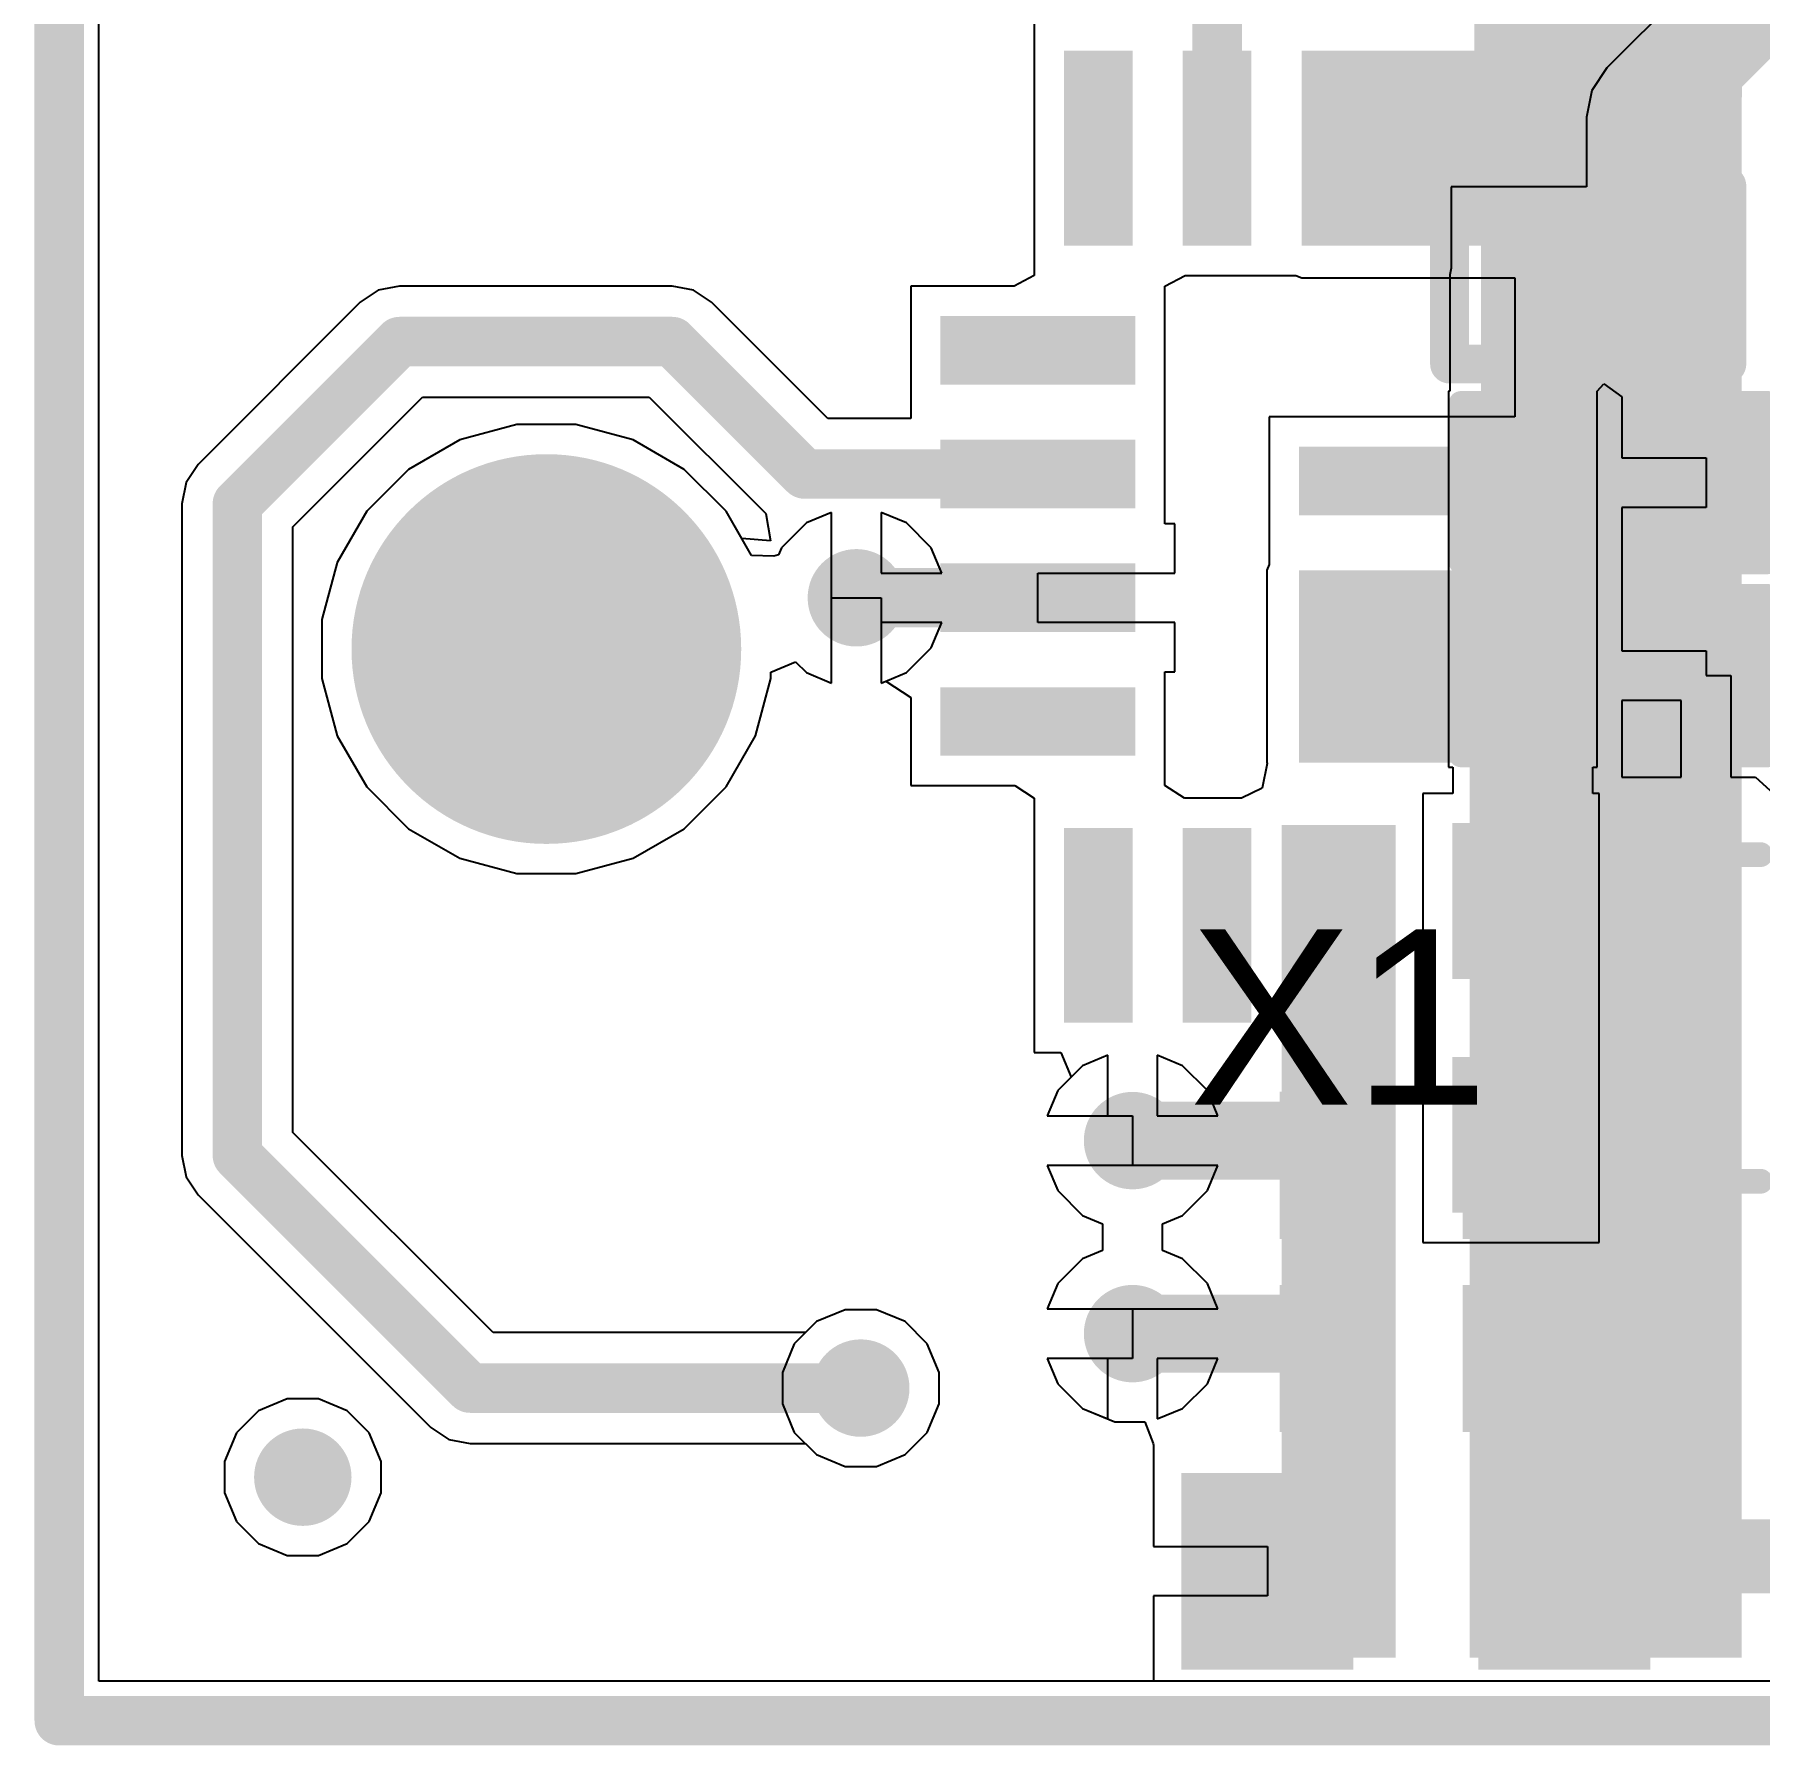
# Model space of a CAD drawing. Header units: millimetres. Extents: x 0 to 1.74, y -0.02 to 0.58.
# Drawn here: x -0.005 to 0.3435, y -0.005 to 0.3407 of the extents above; entities that cross this region are included whole.
import ezdxf

# ---------------------------------------------------------------- set-up
doc = ezdxf.new("R2010")
doc.units = ezdxf.units.MM
doc.header["$MEASUREMENT"] = 0
for name, color, linetype in [('BottomLayer', 5, 'Continuous'), ('BottomPaste', 16, 'Continuous'), ('BottomSolder', 6, 'Continuous'), ('Mechanical2', 216, 'Continuous'), ('MultiLayer', 9, 'Continuous'), ('PadHoleLayer', 156, 'Continuous'), ('TopLayer', 1, 'Continuous'), ('TopOverlay', 2, 'Continuous'), ('TopPaste', 8, 'Continuous'), ('TopSolder', 216, 'Continuous'), ('ViaHoleLayer', 16, 'Continuous')]:
    doc.layers.add(name, color=color, linetype=linetype)
doc.styles.add('Arial', font='arial.ttf', dxfattribs={"height": 0.2})

# ---------------------------------------------------------------- blocks, each defined once
blk = doc.blocks.new('PAJ7620U2_B_1')
at = {"layer": 'BottomLayer'}
for points in [[(-0.03039365, 0.05590545), (-0.03039365, 0.01653535), (-0.04425195, 0.01653535), (-0.04425195, 0.05590545)], [(-0.005393650000000002, 0.05590545), (-0.005393649999999999, 0.01653535), (-0.01925195, 0.01653535), (-0.01925195, 0.05590545)], [(0.01960635, 0.05590545), (0.01960635, 0.01653535), (0.005748050000000001, 0.01653535), (0.005748049999999998, 0.05590545)], [(0.04460635, 0.05590545), (0.04460635, 0.01653535), (0.03074805, 0.01653535), (0.03074805, 0.05590545)], [(-0.05881885, 0.01708655), (-0.09818895, 0.01708655), (-0.09818895, 0.03094485), (-0.05881885, 0.03094485)], [(0.09818905, 0.01708655), (0.05881895, 0.01708655), (0.05881895, 0.03094485), (0.09818905, 0.03094485)], [(-0.05881885, -0.006929250000000003), (-0.09818895, -0.006929249999999997), (-0.09818895, 0.006929050000000003), (-0.05881885, 0.006929049999999997)], [(0.09818905, -0.006929250000000003), (0.05881895, -0.006929249999999997), (0.05881895, 0.006929050000000003), (0.09818905, 0.006929049999999997)], [(-0.05881885, -0.03094495), (-0.09818895, -0.03094495), (-0.09818895, -0.01708665), (-0.05881885, -0.01708665)], [(-0.04562995, -0.05590555), (-0.04562995, -0.01653545), (-0.03177165, -0.01653545), (-0.03177165, -0.05590555)], [(-0.02062995, -0.05590555), (-0.02062995, -0.01653545), (-0.006771649999999999, -0.01653545), (-0.006771650000000001, -0.05590555)], [(0.004370049999999999, -0.05590555), (0.004370050000000001, -0.01653545), (0.01822835, -0.01653545), (0.01822835, -0.05590555)], [(0.09818905, -0.03094495), (0.05881895, -0.03094495), (0.05881895, -0.01708665), (0.09818905, -0.01708665)]]:
    blk.add_hatch(color=5, dxfattribs=at).paths.add_polyline_path(points)
at = {"layer": 'BottomPaste'}
for points in [[(-0.03039365, 0.05590545), (-0.03039365, 0.01653535), (-0.04425195, 0.01653535), (-0.04425195, 0.05590545)], [(-0.005393650000000002, 0.05590545), (-0.005393649999999999, 0.01653535), (-0.01925195, 0.01653535), (-0.01925195, 0.05590545)], [(0.01960635, 0.05590545), (0.01960635, 0.01653535), (0.005748050000000001, 0.01653535), (0.005748049999999998, 0.05590545)], [(0.04460635, 0.05590545), (0.04460635, 0.01653535), (0.03074805, 0.01653535), (0.03074805, 0.05590545)], [(-0.05881885, 0.01708655), (-0.09818895, 0.01708655), (-0.09818895, 0.03094485), (-0.05881885, 0.03094485)], [(0.09818905, 0.01708655), (0.05881895, 0.01708655), (0.05881895, 0.03094485), (0.09818905, 0.03094485)], [(-0.05881885, -0.006929250000000003), (-0.09818895, -0.006929249999999997), (-0.09818895, 0.006929050000000003), (-0.05881885, 0.006929049999999997)], [(0.09818905, -0.006929250000000003), (0.05881895, -0.006929249999999997), (0.05881895, 0.006929050000000003), (0.09818905, 0.006929049999999997)], [(-0.05881885, -0.03094495), (-0.09818895, -0.03094495), (-0.09818895, -0.01708665), (-0.05881885, -0.01708665)], [(-0.04562995, -0.05590555), (-0.04562995, -0.01653545), (-0.03177165, -0.01653545), (-0.03177165, -0.05590555)], [(-0.02062995, -0.05590555), (-0.02062995, -0.01653545), (-0.006771649999999999, -0.01653545), (-0.006771650000000001, -0.05590555)], [(0.004370049999999999, -0.05590555), (0.004370050000000001, -0.01653545), (0.01822835, -0.01653545), (0.01822835, -0.05590555)], [(0.09818905, -0.03094495), (0.05881895, -0.03094495), (0.05881895, -0.01708665), (0.09818905, -0.01708665)]]:
    blk.add_hatch(color=16, dxfattribs=at).paths.add_polyline_path(points)
at = {"layer": 'BottomSolder'}
for points in [[(-0.03039365, 0.05590545), (-0.03039365, 0.01653535), (-0.04425195, 0.01653535), (-0.04425195, 0.05590545)], [(-0.005393650000000002, 0.05590545), (-0.005393649999999999, 0.01653535), (-0.01925195, 0.01653535), (-0.01925195, 0.05590545)], [(0.01960635, 0.05590545), (0.01960635, 0.01653535), (0.005748050000000001, 0.01653535), (0.005748049999999998, 0.05590545)], [(0.04460635, 0.05590545), (0.04460635, 0.01653535), (0.03074805, 0.01653535), (0.03074805, 0.05590545)], [(-0.05881885, 0.01708655), (-0.09818895, 0.01708655), (-0.09818895, 0.03094485), (-0.05881885, 0.03094485)], [(0.09818905, 0.01708655), (0.05881895, 0.01708655), (0.05881895, 0.03094485), (0.09818905, 0.03094485)], [(-0.05881885, -0.006929250000000003), (-0.09818895, -0.006929249999999997), (-0.09818895, 0.006929050000000003), (-0.05881885, 0.006929049999999997)], [(0.09818905, -0.006929250000000003), (0.05881895, -0.006929249999999997), (0.05881895, 0.006929050000000003), (0.09818905, 0.006929049999999997)], [(-0.05881885, -0.03094495), (-0.09818895, -0.03094495), (-0.09818895, -0.01708665), (-0.05881885, -0.01708665)], [(-0.04562995, -0.05590555), (-0.04562995, -0.01653545), (-0.03177165, -0.01653545), (-0.03177165, -0.05590555)], [(-0.02062995, -0.05590555), (-0.02062995, -0.01653545), (-0.006771649999999999, -0.01653545), (-0.006771650000000001, -0.05590555)], [(0.004370049999999999, -0.05590555), (0.004370050000000001, -0.01653545), (0.01822835, -0.01653545), (0.01822835, -0.05590555)], [(0.09818905, -0.03094495), (0.05881895, -0.03094495), (0.05881895, -0.01708665), (0.09818905, -0.01708665)]]:
    blk.add_hatch(color=6, dxfattribs=at).paths.add_polyline_path(points)
blk = doc.blocks.new('C___0402_B_6')
at = {"layer": 'BottomLayer'}
for points in [[(-0.009499999999999996, 0.0125), (-0.009500000000000003, -0.0125), (-0.0275, -0.0125), (-0.0275, 0.0125)], [(0.0275, 0.0125), (0.0275, -0.0125), (0.009499999999999996, -0.0125), (0.009500000000000003, 0.0125)]]:
    blk.add_hatch(color=5, dxfattribs=at).paths.add_polyline_path(points)
at = {"layer": 'BottomPaste'}
for points in [[(-0.009499999999999996, 0.0125), (-0.009500000000000003, -0.0125), (-0.0275, -0.0125), (-0.0275, 0.0125)], [(0.0275, 0.0125), (0.0275, -0.0125), (0.009499999999999996, -0.0125), (0.009500000000000003, 0.0125)]]:
    blk.add_hatch(color=16, dxfattribs=at).paths.add_polyline_path(points)
at = {"layer": 'BottomSolder'}
for points in [[(-0.007137799999999997, 0.0148622), (-0.007137800000000003, -0.0148622), (-0.0298622, -0.0148622), (-0.0298622, 0.0148622)], [(0.0298622, 0.0148622), (0.0298622, -0.0148622), (0.007137799999999997, -0.0148622), (0.007137800000000003, 0.0148622)]]:
    blk.add_hatch(color=6, dxfattribs=at).paths.add_polyline_path(points)
blk = doc.blocks.new('C___0402_B_7')
at = {"layer": 'BottomLayer'}
for points in [[(-0.009499999999999996, 0.0125), (-0.009500000000000003, -0.0125), (-0.0275, -0.0125), (-0.0275, 0.0125)], [(0.0275, 0.0125), (0.0275, -0.0125), (0.009499999999999996, -0.0125), (0.009500000000000003, 0.0125)]]:
    blk.add_hatch(color=5, dxfattribs=at).paths.add_polyline_path(points)
at = {"layer": 'BottomPaste'}
for points in [[(-0.009499999999999996, 0.0125), (-0.009500000000000003, -0.0125), (-0.0275, -0.0125), (-0.0275, 0.0125)], [(0.0275, 0.0125), (0.0275, -0.0125), (0.009499999999999996, -0.0125), (0.009500000000000003, 0.0125)]]:
    blk.add_hatch(color=16, dxfattribs=at).paths.add_polyline_path(points)
at = {"layer": 'BottomSolder'}
for points in [[(-0.007137799999999997, 0.0148622), (-0.007137800000000003, -0.0148622), (-0.0298622, -0.0148622), (-0.0298622, 0.0148622)], [(0.0298622, 0.0148622), (0.0298622, -0.0148622), (0.007137799999999997, -0.0148622), (0.007137800000000003, 0.0148622)]]:
    blk.add_hatch(color=6, dxfattribs=at).paths.add_polyline_path(points)
blk = doc.blocks.new('C___0603_B_8')
at = {"layer": 'BottomLayer'}
for points in [[(-0.045, -0.0175), (-0.045, 0.0175), (-0.015, 0.0175), (-0.015, -0.0175)], [(0.015, -0.0175), (0.015, 0.0175), (0.045, 0.0175), (0.045, -0.0175)]]:
    blk.add_hatch(color=5, dxfattribs=at).paths.add_polyline_path(points)
at = {"layer": 'BottomPaste'}
for points in [[(-0.045, -0.0175), (-0.045, 0.0175), (-0.015, 0.0175), (-0.015, -0.0175)], [(0.015, -0.0175), (0.015, 0.0175), (0.045, 0.0175), (0.045, -0.0175)]]:
    blk.add_hatch(color=16, dxfattribs=at).paths.add_polyline_path(points)
at = {"layer": 'BottomSolder'}
for points in [[(-0.0473622, -0.0198622), (-0.0473622, 0.0198622), (-0.0126378, 0.0198622), (-0.0126378, -0.0198622)], [(0.0126378, -0.0198622), (0.0126378, 0.0198622), (0.0473622, 0.0198622), (0.0473622, -0.0198622)]]:
    blk.add_hatch(color=6, dxfattribs=at).paths.add_polyline_path(points)
blk = doc.blocks.new('C___0402_19')
at = {"layer": 'TopLayer'}
for points in [[(-0.0275, -0.0125), (-0.0275, 0.0125), (-0.009499999999999998, 0.0125), (-0.009500000000000001, -0.0125)], [(0.009499999999999998, -0.0125), (0.009500000000000001, 0.0125), (0.0275, 0.0125), (0.0275, -0.0125)]]:
    blk.add_hatch(color=1, dxfattribs=at).paths.add_polyline_path(points)
at = {"layer": 'TopPaste'}
for points in [[(-0.0275, -0.0125), (-0.0275, 0.0125), (-0.009499999999999998, 0.0125), (-0.009500000000000001, -0.0125)], [(0.009499999999999998, -0.0125), (0.009500000000000001, 0.0125), (0.0275, 0.0125), (0.0275, -0.0125)]]:
    blk.add_hatch(color=8, dxfattribs=at).paths.add_polyline_path(points)
at = {"layer": 'TopSolder'}
for points in [[(-0.0298622, -0.0148622), (-0.0298622, 0.0148622), (-0.007137799999999999, 0.0148622), (-0.007137800000000001, -0.0148622)], [(0.007137799999999999, -0.0148622), (0.007137800000000001, 0.0148622), (0.0298622, 0.0148622), (0.0298622, -0.0148622)]]:
    blk.add_hatch(color=216, dxfattribs=at).paths.add_polyline_path(points)
at = {"layer": 'TopOverlay', "const_width": 0.005}
for points in [[(-0.031, 0.016), (-0.031, -0.016)], [(-0.011, 0.016), (-0.031, 0.016)], [(0.031, 0.016), (0.011, 0.016)], [(0.031, 0.016), (0.031, -0.016)], [(-0.011, -0.016), (-0.031, -0.016)], [(0.031, -0.016), (0.011, -0.016)]]:
    blk.add_lwpolyline(points, dxfattribs=at)
at = {"layer": 'TopOverlay', "const_width": 0.0025}
for points in [[(-0.03225, 0.016, 1), (-0.02975, 0.016, 1)], [(-0.03225, 0.016, 1), (-0.02975, 0.016, 1)], [(-0.01225, 0.016, 1), (-0.00975, 0.016, 1)], [(0.00975, 0.016, 1), (0.01225, 0.016, 1)], [(0.02975, 0.016, 1), (0.03225, 0.016, 1)], [(0.02975, 0.016, 1), (0.03225, 0.016, 1)], [(-0.03225, -0.016, 1), (-0.02975, -0.016, 1)], [(-0.03225, -0.016, 1), (-0.02975, -0.016, 1)], [(-0.01225, -0.016, 1), (-0.00975, -0.016, 1)], [(0.00975, -0.016, 1), (0.01225, -0.016, 1)], [(0.02975, -0.016, 1), (0.03225, -0.016, 1)], [(0.02975, -0.016, 1), (0.03225, -0.016, 1)]]:
    blk.add_lwpolyline(points, format="xyb", close=True, dxfattribs=at)
blk = doc.blocks.new('C___0402_20')
at = {"layer": 'TopLayer'}
for points in [[(-0.0275, -0.0125), (-0.0275, 0.0125), (-0.009499999999999998, 0.0125), (-0.009500000000000001, -0.0125)], [(0.009499999999999998, -0.0125), (0.009500000000000001, 0.0125), (0.0275, 0.0125), (0.0275, -0.0125)]]:
    blk.add_hatch(color=1, dxfattribs=at).paths.add_polyline_path(points)
at = {"layer": 'TopPaste'}
for points in [[(-0.0275, -0.0125), (-0.0275, 0.0125), (-0.009499999999999998, 0.0125), (-0.009500000000000001, -0.0125)], [(0.009499999999999998, -0.0125), (0.009500000000000001, 0.0125), (0.0275, 0.0125), (0.0275, -0.0125)]]:
    blk.add_hatch(color=8, dxfattribs=at).paths.add_polyline_path(points)
at = {"layer": 'TopSolder'}
for points in [[(-0.0298622, -0.0148622), (-0.0298622, 0.0148622), (-0.007137799999999999, 0.0148622), (-0.007137800000000001, -0.0148622)], [(0.007137799999999999, -0.0148622), (0.007137800000000001, 0.0148622), (0.0298622, 0.0148622), (0.0298622, -0.0148622)]]:
    blk.add_hatch(color=216, dxfattribs=at).paths.add_polyline_path(points)
at = {"layer": 'TopOverlay', "const_width": 0.005}
for points in [[(-0.031, 0.016), (-0.031, -0.016)], [(-0.011, 0.016), (-0.031, 0.016)], [(0.031, 0.016), (0.011, 0.016)], [(0.031, 0.016), (0.031, -0.016)], [(-0.011, -0.016), (-0.031, -0.016)], [(0.031, -0.016), (0.011, -0.016)]]:
    blk.add_lwpolyline(points, dxfattribs=at)
at = {"layer": 'TopOverlay', "const_width": 0.0025}
for points in [[(-0.03225, 0.016, 1), (-0.02975, 0.016, 1)], [(-0.03225, 0.016, 1), (-0.02975, 0.016, 1)], [(-0.01225, 0.016, 1), (-0.00975, 0.016, 1)], [(0.00975, 0.016, 1), (0.01225, 0.016, 1)], [(0.02975, 0.016, 1), (0.03225, 0.016, 1)], [(0.02975, 0.016, 1), (0.03225, 0.016, 1)], [(-0.03225, -0.016, 1), (-0.02975, -0.016, 1)], [(-0.03225, -0.016, 1), (-0.02975, -0.016, 1)], [(-0.01225, -0.016, 1), (-0.00975, -0.016, 1)], [(0.00975, -0.016, 1), (0.01225, -0.016, 1)], [(0.02975, -0.016, 1), (0.03225, -0.016, 1)], [(0.02975, -0.016, 1), (0.03225, -0.016, 1)]]:
    blk.add_lwpolyline(points, format="xyb", close=True, dxfattribs=at)
blk = doc.blocks.new('KC2016K_22')
at = {"layer": 'TopLayer'}
for points in [[(-0.047244, 0.03937015), (-0.023622, 0.03937015), (-0.023622, 0.00787405), (-0.047244, 0.00787405)], [(0.0236221, 0.03937015), (0.0472441, 0.03937015), (0.0472441, 0.00787405), (0.0236221, 0.00787405)], [(-0.047244, -0.00787395), (-0.023622, -0.00787395), (-0.023622, -0.03937005), (-0.047244, -0.03937005)], [(0.0236221, -0.00787395), (0.0472441, -0.00787395), (0.0472441, -0.03937005), (0.0236221, -0.03937005)]]:
    blk.add_hatch(color=1, dxfattribs=at).paths.add_polyline_path(points)
at = {"layer": 'TopPaste'}
for points in [[(-0.047244, 0.03937015), (-0.023622, 0.03937015), (-0.023622, 0.00787405), (-0.047244, 0.00787405)], [(0.0236221, 0.03937015), (0.0472441, 0.03937015), (0.0472441, 0.00787405), (0.0236221, 0.00787405)], [(-0.047244, -0.00787395), (-0.023622, -0.00787395), (-0.023622, -0.03937005), (-0.047244, -0.03937005)], [(0.0236221, -0.00787395), (0.0472441, -0.00787395), (0.0472441, -0.03937005), (0.0236221, -0.03937005)]]:
    blk.add_hatch(color=8, dxfattribs=at).paths.add_polyline_path(points)
at = {"layer": 'TopSolder'}
for points in [[(-0.047244, 0.03937015), (-0.023622, 0.03937015), (-0.023622, 0.00787405), (-0.047244, 0.00787405)], [(0.0236221, 0.03937015), (0.0472441, 0.03937015), (0.0472441, 0.00787405), (0.0236221, 0.00787405)], [(-0.047244, -0.00787395), (-0.023622, -0.00787395), (-0.023622, -0.03937005), (-0.047244, -0.03937005)], [(0.0236221, -0.00787395), (0.0472441, -0.00787395), (0.0472441, -0.03937005), (0.0236221, -0.03937005)]]:
    blk.add_hatch(color=216, dxfattribs=at).paths.add_polyline_path(points)
at = {"layer": 'TopOverlay', "const_width": 0.005}
for points in [[(-0.015, 0.033), (0.015, 0.033)], [(-0.041, -0.002), (-0.041, 0.002)], [(0.0410001, -0.002), (0.0410001, 0.002)], [(-0.015, -0.0329999), (0.015, -0.0329999)]]:
    blk.add_lwpolyline(points, dxfattribs=at)
at = {"layer": 'TopOverlay', "const_width": 0.0025}
for points in [[(-0.01625, 0.033, 1), (-0.01375, 0.033, 1)], [(0.01375, 0.033, 1), (0.01625, 0.033, 1)], [(-0.04225, 0.002, 1), (-0.03975, 0.002, 1)], [(0.0397501, 0.002, 1), (0.0422501, 0.002, 1)], [(-0.04225, -0.002, 1), (-0.03975, -0.002, 1)], [(0.0397501, -0.002, 1), (0.0422501, -0.002, 1)], [(-0.01625, -0.0329999, 1), (-0.01375, -0.0329999, 1)], [(0.01375, -0.0329999, 1), (0.01625, -0.0329999, 1)]]:
    blk.add_lwpolyline(points, format="xyb", close=True, dxfattribs=at)
blk = doc.blocks.new('IND_0402_31')
at = {"layer": 'TopLayer'}
for points in [[(-0.0216535, 0.011811), (-0.0059055, 0.011811), (-0.0059055, -0.011811), (-0.0216535, -0.011811)], [(0.0059056, 0.011811), (0.0216536, 0.011811), (0.0216536, -0.011811), (0.0059056, -0.011811)]]:
    blk.add_hatch(color=1, dxfattribs=at).paths.add_polyline_path(points)
at = {"layer": 'TopPaste'}
for points in [[(-0.0216535, 0.011811), (-0.0059055, 0.011811), (-0.0059055, -0.011811), (-0.0216535, -0.011811)], [(0.0059056, 0.011811), (0.0216536, 0.011811), (0.0216536, -0.011811), (0.0059056, -0.011811)]]:
    blk.add_hatch(color=8, dxfattribs=at).paths.add_polyline_path(points)
at = {"layer": 'TopSolder'}
for points in [[(-0.0216535, 0.011811), (-0.0059055, 0.011811), (-0.0059055, -0.011811), (-0.0216535, -0.011811)], [(0.0059056, 0.011811), (0.0216536, 0.011811), (0.0216536, -0.011811), (0.0059056, -0.011811)]]:
    blk.add_hatch(color=216, dxfattribs=at).paths.add_polyline_path(points)
at = {"layer": 'TopOverlay', "const_width": 0.007874}
for points in [[(-0.012, 0.018), (-0.028, 0.018)], [(-0.028, 0.018), (-0.028, -0.018)], [(0.028, 0.018), (-0.012, 0.018)], [(0.028, 0.018), (0.028, -0.018)], [(-0.012, -0.018), (-0.028, -0.018)], [(0.028, -0.018), (-0.012, -0.018)]]:
    blk.add_lwpolyline(points, dxfattribs=at)
at = {"layer": 'TopOverlay', "const_width": 0.003937}
for points in [[(-0.0299685, 0.018, 1), (-0.0260315, 0.018, 1)], [(-0.0299685, 0.018, 1), (-0.0260315, 0.018, 1)], [(-0.0139685, 0.018, 1), (-0.0100315, 0.018, 1)], [(-0.0139685, 0.018, 1), (-0.0100315, 0.018, 1)], [(0.0260315, 0.018, 1), (0.0299685, 0.018, 1)], [(0.0260315, 0.018, 1), (0.0299685, 0.018, 1)], [(-0.0299685, -0.018, 1), (-0.0260315, -0.018, 1)], [(-0.0299685, -0.018, 1), (-0.0260315, -0.018, 1)], [(-0.0139685, -0.018, 1), (-0.0100315, -0.018, 1)], [(-0.0139685, -0.018, 1), (-0.0100315, -0.018, 1)], [(0.0260315, -0.018, 1), (0.0299685, -0.018, 1)], [(0.0260315, -0.018, 1), (0.0299685, -0.018, 1)]]:
    blk.add_lwpolyline(points, format="xyb", close=True, dxfattribs=at)

msp = doc.modelspace()

# ---------------------------------------------------------------- hatches: boundary and pattern name
at = {"layer": 'BottomLayer'}
for points in [[(0.34, 0.3279998), (0.34, 0.429), (0.286597, 0.429), (0.286597, 0.3279998)], [(0.2859533, 0.2980329), (0.3039533, 0.2980329), (0.3039533, 0.4257139), (0.2859533, 0.4257139)], [(0.2510399, 0.2980329), (0.3339999, 0.2980329), (0.3339999, 0.3374031), (0.2510399, 0.3374031)], [(0.3399672, 0.0127139), (0.3399672, 0.3380001), (0.300597, 0.3380001), (0.300597, 0.0127139)], [(0.2504887, 0.193584), (0.3039533, 0.193584), (0.3039533, 0.2324424), (0.2504887, 0.2324424)], [(0.285, 0.0127139), (0.307, 0.0127139), (0.307, 0.2324423), (0.285, 0.2324423)], [(0.2699999, 0.012714), (0.2699999, 0.1809998), (0.2470001, 0.1809998), (0.2470001, 0.012714)], [(0.2859533, 0.017714), (0.3191107, 0.017714), (0.3191107, 0.052714), (0.2859533, 0.052714)]]:
    msp.add_hatch(color=5, dxfattribs=at).paths.add_polyline_path(points)
h = msp.add_hatch(color=5, dxfattribs=at)
edge = h.paths.add_edge_path()
edge.add_arc((0.0984252, 0.2165354), 0.0393701, 0, 360)
h = msp.add_hatch(color=5, dxfattribs=at)
edge = h.paths.add_edge_path()
edge.add_arc((0.1610599, 0.2268912), 0.0098425, 0, 360)
h = msp.add_hatch(color=5, dxfattribs=at)
edge = h.paths.add_edge_path()
edge.add_arc((0.2168668, 0.117214), 0.0098425, 0, 360)
h = msp.add_hatch(color=5, dxfattribs=at)
edge = h.paths.add_edge_path()
edge.add_arc((0.2168668, 0.078214), 0.0098425, 0, 360)
h = msp.add_hatch(color=5, dxfattribs=at)
edge = h.paths.add_edge_path()
edge.add_arc((0.1619533, 0.0672141), 0.0098425, 0, 360)
at = {"layer": 'BottomSolder'}
h = msp.add_hatch(color=6, dxfattribs=at)
edge = h.paths.add_edge_path()
edge.add_arc((0.0984252, 0.2165354), 0.0393701, 0, 360)
h = msp.add_hatch(color=6, dxfattribs=at)
edge = h.paths.add_edge_path()
edge.add_arc((0.1610599, 0.2268912), 0.0059055, 0, 360)
h = msp.add_hatch(color=6, dxfattribs=at)
edge = h.paths.add_edge_path()
edge.add_arc((0.2168668, 0.117214), 0.0059055, 0, 360)
h = msp.add_hatch(color=6, dxfattribs=at)
edge = h.paths.add_edge_path()
edge.add_arc((0.2168668, 0.078214), 0.0059055, 0, 360)
h = msp.add_hatch(color=6, dxfattribs=at)
edge = h.paths.add_edge_path()
edge.add_arc((0.1619533, 0.0672141), 0.0059055, 0, 360)
at = {"layer": 'MultiLayer'}
h = msp.add_hatch(color=9, dxfattribs=at)
edge = h.paths.add_edge_path()
edge.add_arc((0.0984252, 0.2165354), 0.0393701, 0, 360)
at = {"layer": 'PadHoleLayer'}
h = msp.add_hatch(color=156, dxfattribs=at)
edge = h.paths.add_edge_path()
edge.add_arc((0.0984252, 0.2165354), 0.0393701, 0, 360)
at = {"layer": 'TopLayer'}
h = msp.add_hatch(color=1, dxfattribs=at)
edge = h.paths.add_edge_path()
edge.add_arc((0.0984252, 0.2165354), 0.0393701, 0, 360)
h = msp.add_hatch(color=1, dxfattribs=at)
edge = h.paths.add_edge_path()
edge.add_arc((0.1610599, 0.2268912), 0.0098425, 0, 360)
h = msp.add_hatch(color=1, dxfattribs=at)
edge = h.paths.add_edge_path()
edge.add_arc((0.2168668, 0.117214), 0.0098425, 0, 360)
h = msp.add_hatch(color=1, dxfattribs=at)
edge = h.paths.add_edge_path()
edge.add_arc((0.2168668, 0.078214), 0.0098425, 0, 360)
h = msp.add_hatch(color=1, dxfattribs=at)
edge = h.paths.add_edge_path()
edge.add_arc((0.1619533, 0.0672141), 0.0098425, 0, 360)
h = msp.add_hatch(color=1, dxfattribs=at)
edge = h.paths.add_edge_path()
edge.add_arc((0.0492126, 0.0492126), 0.0098425, 0, 360)
at = {"layer": 'TopPaste'}
h = msp.add_hatch(color=8, dxfattribs=at)
edge = h.paths.add_edge_path()
edge.add_arc((0.0492126, 0.0492126), 0.0098425, 0, 360)
at = {"layer": 'TopSolder'}
h = msp.add_hatch(color=216, dxfattribs=at)
edge = h.paths.add_edge_path()
edge.add_arc((0.0984252, 0.2165354), 0.0393701, 0, 360)
h = msp.add_hatch(color=216, dxfattribs=at)
edge = h.paths.add_edge_path()
edge.add_arc((0.1610599, 0.2268912), 0.0059055, 0, 360)
h = msp.add_hatch(color=216, dxfattribs=at)
edge = h.paths.add_edge_path()
edge.add_arc((0.2168668, 0.117214), 0.0059055, 0, 360)
h = msp.add_hatch(color=216, dxfattribs=at)
edge = h.paths.add_edge_path()
edge.add_arc((0.2168668, 0.078214), 0.0059055, 0, 360)
h = msp.add_hatch(color=216, dxfattribs=at)
edge = h.paths.add_edge_path()
edge.add_arc((0.1619533, 0.0672141), 0.0059055, 0, 360)
h = msp.add_hatch(color=216, dxfattribs=at)
edge = h.paths.add_edge_path()
edge.add_arc((0.0492126, 0.0492126), 0.0098425, 0, 360)
at = {"layer": 'ViaHoleLayer'}
h = msp.add_hatch(color=16, dxfattribs=at)
edge = h.paths.add_edge_path()
edge.add_arc((0.1610599, 0.2268912), 0.0059055, 0, 360)
h = msp.add_hatch(color=16, dxfattribs=at)
edge = h.paths.add_edge_path()
edge.add_arc((0.2168668, 0.117214), 0.0059055, 0, 360)
h = msp.add_hatch(color=16, dxfattribs=at)
edge = h.paths.add_edge_path()
edge.add_arc((0.2168668, 0.078214), 0.0059055, 0, 360)
h = msp.add_hatch(color=16, dxfattribs=at)
edge = h.paths.add_edge_path()
edge.add_arc((0.1619533, 0.0672141), 0.0059055, 0, 360)

# ---------------------------------------------------------------- linework, layer by layer
at = {"layer": 'BottomLayer'}
for p, q in [((0.008, 0.008), (0.008, 0.443)), ((0.1970085, 0.3434029), (0.1970085, 0.2948204)), ((0.1970085, 0.2948204), (0.1970084, 0.2920331)), ((0.0687539, 0.289875), (0.0644619, 0.2890212)), ((0.0687544, 0.2898749), (0.0687539, 0.289875)), ((0.1238533, 0.2898749), (0.0687544, 0.2898749)), ((0.1238538, 0.289875), (0.1238533, 0.2898749)), ((0.1281458, 0.2890212), (0.1238538, 0.289875)), ((0.192925, 0.2898203), (0.1720479, 0.2898203)), ((0.1720479, 0.2898203), (0.1720479, 0.2631067)), ((0.1970084, 0.2920331), (0.192925, 0.2898203)), ((0.2234179, 0.2639621), (0.223418, 0.2898202)), ((0.223418, 0.2898202), (0.2275014, 0.292033)), ((0.2275014, 0.292033), (0.2498461, 0.292033)), ((0.2498461, 0.292033), (0.2510399, 0.2915385)), ((0.2510399, 0.2915385), (0.2941026, 0.2915385)), ((0.2941026, 0.2915385), (0.2941026, 0.2634423)), ((0.0608231, 0.2865897), (0.0280694, 0.2538361)), ((0.0608233, 0.28659), (0.0608231, 0.2865897)), ((0.0644619, 0.2890212), (0.0608233, 0.28659)), ((0.1317844, 0.28659), (0.1281458, 0.2890212)), ((0.1552676, 0.2631067), (0.1317844, 0.28659)), ((0.0472155, 0.2412598), (0.0733995, 0.2674439)), ((0.0733995, 0.2674439), (0.1192081, 0.2674439)), ((0.1192081, 0.2674439), (0.1426912, 0.2439609)), ((0.0924521, 0.2619055), (0.080913, 0.2588136)), ((0.1043983, 0.2619055), (0.0924521, 0.2619055)), ((0.1159374, 0.2588136), (0.1043983, 0.2619055)), ((0.1720479, 0.2631067), (0.1552676, 0.2631067)), ((0.2234179, 0.2418203), (0.2234179, 0.2639621)), ((0.2941026, 0.2634423), (0.2444888, 0.2634423)), ((0.2444888, 0.2634423), (0.2444888, 0.2336362)), ((0.080913, 0.2588136), (0.0705673, 0.2528405)), ((0.1262831, 0.2528405), (0.1159374, 0.2588136)), ((0.0280694, 0.2538361), (0.0256382, 0.2501975)), ((0.0705673, 0.2528405), (0.0621201, 0.2443933)), ((0.1347303, 0.2443933), (0.1262831, 0.2528405)), ((0.0256382, 0.2501975), (0.0247844, 0.2459055)), ((0.0247844, 0.2459055), (0.0247845, 0.245905)), ((0.0247845, 0.245905), (0.0247845, 0.1142146)), ((0.0621201, 0.2443933), (0.056147, 0.2340476)), ((0.1379325, 0.238847), (0.1347303, 0.2443933)), ((0.0472155, 0.1188598), (0.0472155, 0.2412598)), ((0.1426912, 0.2439609), (0.1426914, 0.2439606)), ((0.1426914, 0.2439606), (0.1427634, 0.2439125)), ((0.1427634, 0.2439125), (0.1437173, 0.238423)), ((0.2254179, 0.2418203), (0.2234179, 0.2418203)), ((0.2254179, 0.2318912), (0.2254179, 0.2418203)), ((0.1437173, 0.238423), (0.1379325, 0.238847)), ((0.056147, 0.2340476), (0.0530551, 0.2225085)), ((0.2444888, 0.2336362), (0.2439943, 0.2324424)), ((0.1977329, 0.2218912), (0.1977329, 0.2318912)), ((0.1977329, 0.2318912), (0.2254179, 0.2318912)), ((0.2439943, 0.2324424), (0.2439943, 0.193584)), ((0.1560599, 0.2096497), (0.1560599, 0.2268912)), ((0.1560599, 0.2268912), (0.1660599, 0.2268912)), ((0.1660599, 0.2268912), (0.1660599, 0.2096497)), ((0.0530551, 0.2225085), (0.0530551, 0.2105623)), ((0.2254179, 0.2218912), (0.1977329, 0.2218912)), ((0.2254179, 0.2119621), (0.2254179, 0.2218912)), ((0.1437953, 0.2118515), (0.1487953, 0.2139226)), ((0.1487953, 0.2139226), (0.1509529, 0.211765)), ((0.0530551, 0.2105623), (0.056147, 0.1990232)), ((0.1407034, 0.1990232), (0.1437953, 0.2105623)), ((0.1437953, 0.2105623), (0.1437953, 0.2118515)), ((0.1509529, 0.211765), (0.1560599, 0.2096497)), ((0.1660599, 0.2096497), (0.1670478, 0.2100589)), ((0.1670478, 0.2100589), (0.1720479, 0.2067179)), ((0.2234179, 0.1913952), (0.2234179, 0.2119621)), ((0.2234179, 0.2119621), (0.2254179, 0.2119621)), ((0.1720479, 0.2067179), (0.1720479, 0.1889621)), ((0.056147, 0.1990232), (0.0621201, 0.1886775)), ((0.1347303, 0.1886775), (0.1407034, 0.1990232)), ((0.2440725, 0.1933951), (0.2430399, 0.1883951)), ((0.2439943, 0.193584), (0.2440725, 0.1933951)), ((0.0621201, 0.1886775), (0.0705673, 0.1802303)), ((0.1262831, 0.1802303), (0.1347303, 0.1886775)), ((0.1720479, 0.1889621), (0.1930717, 0.1889621)), ((0.1930717, 0.1889621), (0.1970084, 0.186395)), ((0.223418, 0.1889622), (0.2234179, 0.1913952)), ((0.2273547, 0.1863951), (0.223418, 0.1889622)), ((0.2430399, 0.1883951), (0.2388683, 0.1863951)), ((0.1970084, 0.186395), (0.1970085, 0.183962)), ((0.2388683, 0.1863951), (0.2273547, 0.1863951)), ((0.1970085, 0.183962), (0.1970085, 0.1350251)), ((0.0705673, 0.1802303), (0.080913, 0.1742572)), ((0.1159374, 0.1742572), (0.1262831, 0.1802303)), ((0.080913, 0.1742572), (0.0924521, 0.1711653)), ((0.0924521, 0.1711653), (0.1043983, 0.1711653)), ((0.1043983, 0.1711653), (0.1159374, 0.1742572)), ((0.1970085, 0.1350251), (0.2023736, 0.1350251)), ((0.2023736, 0.1350251), (0.2044447, 0.1300251)), ((0.2044447, 0.1300251), (0.2017406, 0.127321)), ((0.2017406, 0.127321), (0.1996253, 0.122214)), ((0.1996253, 0.122214), (0.2168668, 0.122214)), ((0.2168668, 0.122214), (0.2168668, 0.112214)), ((0.0876456, 0.0784296), (0.0472155, 0.1188598)), ((0.0247845, 0.1142146), (0.0247844, 0.1142141)), ((0.0247844, 0.1142141), (0.0256382, 0.1099221)), ((0.2168668, 0.112214), (0.1996253, 0.112214)), ((0.1996253, 0.112214), (0.2017406, 0.107107)), ((0.0256382, 0.1099221), (0.0280694, 0.1062835)), ((0.0280694, 0.1062835), (0.0750692, 0.0592838)), ((0.2017406, 0.107107), (0.2067598, 0.1020878)), ((0.2067598, 0.1020878), (0.2107863, 0.10042)), ((0.2107863, 0.10042), (0.2107863, 0.095008)), ((0.2107863, 0.095008), (0.2067598, 0.0933402)), ((0.2067598, 0.0933402), (0.2017406, 0.088321)), ((0.2017406, 0.088321), (0.1996253, 0.083214)), ((0.1529792, 0.0806447), (0.1507641, 0.0784296)), ((0.158802, 0.0830566), (0.1529792, 0.0806447)), ((0.1651046, 0.0830566), (0.158802, 0.0830566)), ((0.1709274, 0.0806447), (0.1651046, 0.0830566)), ((0.1753839, 0.0761882), (0.1709274, 0.0806447)), ((0.1996253, 0.083214), (0.2168668, 0.083214)), ((0.2168668, 0.083214), (0.2168668, 0.073214)), ((0.1507641, 0.0784296), (0.0876456, 0.0784296)), ((0.1777958, 0.0703654), (0.1753839, 0.0761882)), ((0.2168668, 0.073214), (0.1996253, 0.073214)), ((0.1996253, 0.073214), (0.2017406, 0.068107)), ((0.1777958, 0.0640628), (0.1777958, 0.0703654)), ((0.2017406, 0.068107), (0.2067598, 0.0630878)), ((0.1753839, 0.05824), (0.1777958, 0.0640628)), ((0.2067598, 0.0630878), (0.2133177, 0.0603715)), ((0.0750692, 0.0592838), (0.0750694, 0.0592835)), ((0.0750694, 0.0592835), (0.078708, 0.0568523)), ((0.2133177, 0.0603715), (0.21936, 0.0603715)), ((0.21936, 0.0603715), (0.22105, 0.0560137)), ((0.078708, 0.0568523), (0.083, 0.0559986)), ((0.083, 0.0559986), (0.1507641, 0.0559986)), ((0.1507641, 0.0559986), (0.1529792, 0.0537835)), ((0.1709274, 0.0537835), (0.1753839, 0.05824)), ((0.22105, 0.0560137), (0.2211028, 0.0557134)), ((0.1529792, 0.0537835), (0.158802, 0.0513716)), ((0.1651046, 0.0513716), (0.1709274, 0.0537835)), ((0.2211028, 0.0557134), (0.2211106, 0.0556602)), ((0.2211106, 0.0556602), (0.2211108, 0.0509836)), ((0.158802, 0.0513716), (0.1651046, 0.0513716)), ((0.2211108, 0.0509836), (0.2211108, 0.035214)), ((0.2211108, 0.035214), (0.2441108, 0.035214)), ((0.2441108, 0.035214), (0.2441108, 0.025214)), ((0.2441108, 0.025214), (0.2211108, 0.025214)), ((0.2211108, 0.025214), (0.2211108, 0.008)), ((0.2211108, 0.008), (0.008, 0.008))]:
    msp.add_line(p, q, dxfattribs=at)
for points, const_width in [([(0.2339534, 0.317718), (0.2339534, 0.3520866)], 0.01), ([(0.295, 0.323), (0.3171665, 0.323)], 0.015), ([(0.3171665, 0.323), (0.3259533, 0.3142132)], 0.015), ([(0.036, 0.2459055), (0.0687539, 0.2786594)], 0.01), ([(0.0687539, 0.2786594), (0.1238538, 0.2786594)], 0.01), ([(0.1238538, 0.2786594), (0.150622, 0.2518912)], 0.01), ([(0.150622, 0.2518912), (0.1977329, 0.2518912)], 0.01), ([(0.036, 0.1142141), (0.036, 0.2459055)], 0.01), ([(0.1610599, 0.2268912), (0.1977329, 0.2268912)], 0.012), ([(0.2579612, 0.1607022), (0.2579691, 0.1607101)], 0.015748), ([(0.2579612, 0.0782219), (0.2579612, 0.1607022)], 0.015748), ([(0.2168668, 0.117214), (0.2579533, 0.117214)], 0.015748), ([(0.036, 0.1142141), (0.083, 0.0672141)], 0.01), ([(0.2168668, 0.078214), (0.2579533, 0.078214)], 0.015748), ([(0.2579533, 0.078214), (0.2579612, 0.0782219)], 0.015748), ([(0.083, 0.0672141), (0.1619533, 0.0672141)], 0.01), ([(0.3041108, 0.035214), (0.3061108, 0.033214)], 0.015), ([(0.3061108, 0.033214), (0.3907398, 0.033214)], 0.015)]:
    msp.add_lwpolyline(points, dxfattribs=dict(at, const_width=const_width))
for points, const_width in [([(0.29125, 0.323, 1), (0.29875, 0.323, 1)], 0.0075), ([(0.3134165, 0.323, 1), (0.3209165, 0.323, 1)], 0.0075), ([(0.3134165, 0.323, 1), (0.3209165, 0.323, 1)], 0.0075), ([(0.2314534, 0.317718, 1), (0.2364534, 0.317718, 1)], 0.005), ([(0.3222033, 0.3142132, 1), (0.3297033, 0.3142132, 1)], 0.0075), ([(0.0662539, 0.2786594, 1), (0.0712539, 0.2786594, 1)], 0.005), ([(0.0662539, 0.2786594, 1), (0.0712539, 0.2786594, 1)], 0.005), ([(0.1213538, 0.2786594, 1), (0.1263538, 0.2786594, 1)], 0.005), ([(0.1213538, 0.2786594, 1), (0.1263538, 0.2786594, 1)], 0.005), ([(0.148122, 0.2518912, 1), (0.153122, 0.2518912, 1)], 0.005), ([(0.148122, 0.2518912, 1), (0.153122, 0.2518912, 1)], 0.005), ([(0.1952329, 0.2518912, 1), (0.2002329, 0.2518912, 1)], 0.005), ([(0.0335, 0.2459055, 1), (0.0385, 0.2459055, 1)], 0.005), ([(0.0335, 0.2459055, 1), (0.0385, 0.2459055, 1)], 0.005), ([(0.1580599, 0.2268912, 1), (0.1640599, 0.2268912, 1)], 0.006), ([(0.1947329, 0.2268912, 1), (0.2007329, 0.2268912, 1)], 0.006), ([(0.2540242, 0.1607022, 1), (0.2618982, 0.1607022, 1)], 0.007874), ([(0.2540242, 0.1607022, 1), (0.2618982, 0.1607022, 1)], 0.007874), ([(0.2540321, 0.1607101, 1), (0.2619061, 0.1607101, 1)], 0.007874), ([(0.2129298, 0.117214, 1), (0.2208038, 0.117214, 1)], 0.007874), ([(0.2540163, 0.117214, 1), (0.2618903, 0.117214, 1)], 0.007874), ([(0.0335, 0.1142141, 1), (0.0385, 0.1142141, 1)], 0.005), ([(0.0335, 0.1142141, 1), (0.0385, 0.1142141, 1)], 0.005), ([(0.2129298, 0.078214, 1), (0.2208038, 0.078214, 1)], 0.007874), ([(0.2540163, 0.078214, 1), (0.2618903, 0.078214, 1)], 0.007874), ([(0.2540163, 0.078214, 1), (0.2618903, 0.078214, 1)], 0.007874), ([(0.2540242, 0.0782219, 1), (0.2618982, 0.0782219, 1)], 0.007874), ([(0.2540242, 0.0782219, 1), (0.2618982, 0.0782219, 1)], 0.007874), ([(0.0805, 0.0672141, 1), (0.0855, 0.0672141, 1)], 0.005), ([(0.0805, 0.0672141, 1), (0.0855, 0.0672141, 1)], 0.005), ([(0.1594533, 0.0672141, 1), (0.1644533, 0.0672141, 1)], 0.005), ([(0.3003608, 0.035214, 1), (0.3078608, 0.035214, 1)], 0.0075), ([(0.3023608, 0.033214, 1), (0.3098608, 0.033214, 1)], 0.0075), ([(0.3023608, 0.033214, 1), (0.3098608, 0.033214, 1)], 0.0075)]:
    msp.add_lwpolyline(points, format="xyb", close=True, dxfattribs=dict(at, const_width=const_width))
at = {"layer": 'Mechanical2', "const_width": 0.01}
for points in [[(5e-07, 5e-07), (5e-07, 0.4527564)], [(5e-07, 5e-07), (1.4960635, 5e-07)]]:
    msp.add_lwpolyline(points, dxfattribs=at)
at = {"layer": 'Mechanical2', "const_width": 0.005}
msp.add_lwpolyline([(-0.0024995, 5e-07, 1), (0.0025005, 5e-07, 1)], format="xyb", close=True, dxfattribs=at)
msp.add_lwpolyline([(-0.0024995, 5e-07, 1), (0.0025005, 5e-07, 1)], format="xyb", close=True, dxfattribs=at)
at = {"layer": 'TopLayer'}
for p, q in [((0.008, 0.008), (0.008, 0.443)), ((0.3514507, 0.3727166), (0.3127056, 0.3339715)), ((0.3127056, 0.3339715), (0.3096392, 0.3293823)), ((0.3096392, 0.3293823), (0.3085624, 0.3239689)), ((0.3085624, 0.3239689), (0.3085624, 0.3099365)), ((0.3085624, 0.3099365), (0.2812751, 0.3099365)), ((0.2812751, 0.3099365), (0.2812751, 0.2934919)), ((0.2812751, 0.2934919), (0.2810033, 0.2921255)), ((0.2810033, 0.2921255), (0.2810033, 0.268658)), ((0.2810033, 0.268658), (0.2807359, 0.268658)), ((0.2807359, 0.268658), (0.2807359, 0.234658)), ((0.3107359, 0.2686579), (0.3121107, 0.2700897)), ((0.3107359, 0.2316582), (0.3107359, 0.2686579)), ((0.3121107, 0.2700897), (0.3157359, 0.2674812)), ((0.3157359, 0.2674812), (0.3157359, 0.2551581)), ((0.0924521, 0.2619055), (0.080913, 0.2588136)), ((0.1043983, 0.2619055), (0.0924521, 0.2619055)), ((0.1159374, 0.2588136), (0.1043983, 0.2619055)), ((0.080913, 0.2588136), (0.0705673, 0.2528405)), ((0.1262831, 0.2528405), (0.1159374, 0.2588136)), ((0.3157359, 0.2551581), (0.332736, 0.2551581)), ((0.332736, 0.2551581), (0.332736, 0.2451581)), ((0.0705673, 0.2528405), (0.0621201, 0.2443933)), ((0.1347303, 0.2443933), (0.1262831, 0.2528405)), ((0.0621201, 0.2443933), (0.056147, 0.2340476)), ((0.139886, 0.2354634), (0.1347303, 0.2443933)), ((0.1560599, 0.2441327), (0.1509529, 0.2420174)), ((0.1560599, 0.2268912), (0.1560599, 0.2441327)), ((0.1711669, 0.2420174), (0.1660599, 0.2441327)), ((0.1660599, 0.2441327), (0.1660599, 0.2318912)), ((0.332736, 0.2451581), (0.3157359, 0.2451581)), ((0.3157359, 0.2451581), (0.3157359, 0.229658)), ((0.1509529, 0.2420174), (0.1459337, 0.2369982)), ((0.1761861, 0.2369982), (0.1711669, 0.2420174)), ((0.056147, 0.2340476), (0.0530551, 0.2225085)), ((0.1444114, 0.2352738), (0.139886, 0.2354634)), ((0.1453477, 0.2355833), (0.1444114, 0.2352738)), ((0.1459337, 0.2369982), (0.1453477, 0.2355833)), ((0.1783014, 0.2318912), (0.1761861, 0.2369982)), ((0.2807359, 0.234658), (0.2807358, 0.2316582)), ((0.1660599, 0.2318912), (0.1783014, 0.2318912)), ((0.2807358, 0.2316582), (0.2807357, 0.2316582)), ((0.2807357, 0.2316582), (0.2807357, 0.2296578)), ((0.3107361, 0.2316582), (0.3107359, 0.2316582)), ((0.3107361, 0.2296578), (0.3107361, 0.2316582)), ((0.1560599, 0.2096497), (0.1560599, 0.2268912)), ((0.2807357, 0.2296578), (0.2807359, 0.2296578)), ((0.2807359, 0.2296578), (0.2807359, 0.192658)), ((0.3107359, 0.226658), (0.310736, 0.2296578)), ((0.3107359, 0.192658), (0.3107359, 0.226658)), ((0.310736, 0.2296578), (0.3107361, 0.2296578)), ((0.3157359, 0.229658), (0.3157359, 0.2161581)), ((0.0530551, 0.2225085), (0.0530551, 0.2105623)), ((0.1783014, 0.2218912), (0.1660599, 0.2218912)), ((0.1660599, 0.2218912), (0.1660599, 0.2096497)), ((0.1761861, 0.2167842), (0.1783014, 0.2218912)), ((0.1711669, 0.211765), (0.1761861, 0.2167842)), ((0.3157359, 0.2161581), (0.332736, 0.2161581)), ((0.332736, 0.2161581), (0.332736, 0.2111581)), ((0.1437953, 0.2118515), (0.1487953, 0.2139226)), ((0.1487953, 0.2139226), (0.1509529, 0.211765)), ((0.0530551, 0.2105623), (0.056147, 0.1990232)), ((0.1407034, 0.1990232), (0.1437953, 0.2105623)), ((0.1437953, 0.2105623), (0.1437953, 0.2118515)), ((0.1509529, 0.211765), (0.1560599, 0.2096497)), ((0.1660599, 0.2096497), (0.1711669, 0.211765)), ((0.332736, 0.2111581), (0.337736, 0.2111581)), ((0.337736, 0.2111581), (0.337736, 0.190658)), ((0.327736, 0.2061581), (0.3157359, 0.2061581)), ((0.3157359, 0.2061581), (0.3157359, 0.190658)), ((0.327736, 0.190658), (0.327736, 0.2061581)), ((0.056147, 0.1990232), (0.0621201, 0.1886775)), ((0.1347303, 0.1886775), (0.1407034, 0.1990232)), ((0.2807359, 0.192658), (0.2815901, 0.192658)), ((0.2815901, 0.192658), (0.2815901, 0.1873706)), ((0.3098817, 0.1873706), (0.3098817, 0.192658)), ((0.3098817, 0.192658), (0.3107359, 0.192658)), ((0.0621201, 0.1886775), (0.0705673, 0.1802303)), ((0.1262831, 0.1802303), (0.1347303, 0.1886775)), ((0.3157359, 0.190658), (0.327736, 0.190658)), ((0.337736, 0.190658), (0.3427235, 0.190658)), ((0.3427235, 0.190658), (0.3463618, 0.1873706)), ((0.2815901, 0.1873706), (0.2754958, 0.1873706)), ((0.2754958, 0.1873706), (0.2754958, 0.1451266)), ((0.3111178, 0.1873706), (0.3098817, 0.1873706)), ((0.3111178, 0.1451266), (0.3111178, 0.1873706)), ((0.0705673, 0.1802303), (0.080913, 0.1742572)), ((0.1159374, 0.1742572), (0.1262831, 0.1802303)), ((0.080913, 0.1742572), (0.0924521, 0.1711653)), ((0.0924521, 0.1711653), (0.1043983, 0.1711653)), ((0.1043983, 0.1711653), (0.1159374, 0.1742572)), ((0.2754958, 0.1451266), (0.2754957, 0.1438746)), ((0.2754957, 0.1438746), (0.2754957, 0.1401265)), ((0.3111179, 0.1438746), (0.3111178, 0.1451266)), ((0.3111179, 0.1401265), (0.3111179, 0.1438746)), ((0.2754957, 0.1401265), (0.2754958, 0.1388745)), ((0.3111178, 0.1388745), (0.3111179, 0.1401265)), ((0.2754958, 0.1388745), (0.2754958, 0.0966305)), ((0.3111178, 0.0966305), (0.3111178, 0.1388745)), ((0.2118668, 0.1344555), (0.2067598, 0.1323402)), ((0.2118668, 0.122214), (0.2118668, 0.1344555)), ((0.2269738, 0.1323402), (0.2218668, 0.1344555)), ((0.2218668, 0.1344555), (0.2218668, 0.122214)), ((0.2067598, 0.1323402), (0.2017406, 0.127321)), ((0.231993, 0.127321), (0.2269738, 0.1323402)), ((0.2017406, 0.127321), (0.1996253, 0.122214)), ((0.2341083, 0.122214), (0.231993, 0.127321)), ((0.1996253, 0.122214), (0.2118668, 0.122214)), ((0.2218668, 0.122214), (0.2341083, 0.122214)), ((0.2341083, 0.112214), (0.1996253, 0.112214)), ((0.1996253, 0.112214), (0.2017406, 0.107107)), ((0.231993, 0.107107), (0.2341083, 0.112214)), ((0.2017406, 0.107107), (0.2067598, 0.1020878)), ((0.2269738, 0.1020878), (0.231993, 0.107107)), ((0.2067598, 0.1020878), (0.2107863, 0.10042)), ((0.2229473, 0.10042), (0.2269738, 0.1020878)), ((0.2107863, 0.10042), (0.2107863, 0.095008)), ((0.2229473, 0.095008), (0.2229473, 0.10042)), ((0.2107863, 0.095008), (0.2067598, 0.0933402)), ((0.2269738, 0.0933402), (0.2229473, 0.095008)), ((0.2754958, 0.0966305), (0.3111178, 0.0966305)), ((0.2067598, 0.0933402), (0.2017406, 0.088321)), ((0.231993, 0.088321), (0.2269738, 0.0933402)), ((0.2017406, 0.088321), (0.1996253, 0.083214)), ((0.2341083, 0.083214), (0.231993, 0.088321)), ((0.1529792, 0.0806447), (0.1485227, 0.0761882)), ((0.158802, 0.0830566), (0.1529792, 0.0806447)), ((0.1651046, 0.0830566), (0.158802, 0.0830566)), ((0.1709274, 0.0806447), (0.1651046, 0.0830566)), ((0.1753839, 0.0761882), (0.1709274, 0.0806447)), ((0.1996253, 0.083214), (0.2341083, 0.083214)), ((0.1485227, 0.0761882), (0.1461108, 0.0703654)), ((0.1777958, 0.0703654), (0.1753839, 0.0761882)), ((0.2118668, 0.073214), (0.1996253, 0.073214)), ((0.1996253, 0.073214), (0.2017406, 0.068107)), ((0.2118668, 0.0609725), (0.2118668, 0.073214)), ((0.2341083, 0.073214), (0.2218668, 0.073214)), ((0.2218668, 0.073214), (0.2218668, 0.0609725)), ((0.231993, 0.068107), (0.2341083, 0.073214)), ((0.1461108, 0.0703654), (0.1461108, 0.0640628)), ((0.1777958, 0.0640628), (0.1777958, 0.0703654)), ((0.2017406, 0.068107), (0.2067598, 0.0630878)), ((0.2269738, 0.0630878), (0.231993, 0.068107)), ((0.0460613, 0.0650551), (0.0402385, 0.0626432)), ((0.0523639, 0.0650551), (0.0460613, 0.0650551)), ((0.0581867, 0.0626432), (0.0523639, 0.0650551)), ((0.1461108, 0.0640628), (0.1485227, 0.05824)), ((0.1753839, 0.05824), (0.1777958, 0.0640628)), ((0.2067598, 0.0630878), (0.2118668, 0.0609725)), ((0.2218668, 0.0609725), (0.2269738, 0.0630878)), ((0.0402385, 0.0626432), (0.035782, 0.0581867)), ((0.0626432, 0.0581867), (0.0581867, 0.0626432)), ((0.035782, 0.0581867), (0.0333701, 0.0523639)), ((0.0650551, 0.0523639), (0.0626432, 0.0581867)), ((0.1485227, 0.05824), (0.1529792, 0.0537835)), ((0.1709274, 0.0537835), (0.1753839, 0.05824)), ((0.0333701, 0.0523639), (0.0333701, 0.0460613)), ((0.0650551, 0.0460613), (0.0650551, 0.0523639)), ((0.1529792, 0.0537835), (0.158802, 0.0513716)), ((0.1651046, 0.0513716), (0.1709274, 0.0537835)), ((0.158802, 0.0513716), (0.1651046, 0.0513716)), ((0.0333701, 0.0460613), (0.035782, 0.0402385)), ((0.0626432, 0.0402385), (0.0650551, 0.0460613)), ((0.035782, 0.0402385), (0.0402385, 0.035782)), ((0.0581867, 0.035782), (0.0626432, 0.0402385)), ((0.0402385, 0.035782), (0.0460613, 0.0333701)), ((0.0523639, 0.0333701), (0.0581867, 0.035782)), ((0.0460613, 0.0333701), (0.0523639, 0.0333701)), ((0.5417695, 0.008), (0.008, 0.008))]:
    msp.add_line(p, q, dxfattribs=at)
at = {"layer": 'TopLayer', "const_width": 0.015748}
for points in [[(0.3227082, 0.3239689), (0.3614533, 0.362714)], [(0.3227082, 0.2921255), (0.3227082, 0.3239689)], [(0.2951491, 0.2507448), (0.2951491, 0.2921255)], [(0.2957359, 0.1690517), (0.2957359, 0.250158)], [(0.3328146, 0.2480005), (0.3597398, 0.2480005)], [(0.3327359, 0.211158), (0.3328146, 0.2110793)], [(0.3328146, 0.2110793), (0.3597398, 0.2110793)], [(0.2923068, 0.1656226), (0.2957359, 0.1690517)]]:
    msp.add_lwpolyline(points, dxfattribs=at)
at = {"layer": 'TopLayer', "const_width": 0.007874}
for points in [[(0.3187712, 0.3239689, 1), (0.3266452, 0.3239689, 1)], [(0.3187712, 0.3239689, 1), (0.3266452, 0.3239689, 1)], [(0.2912121, 0.2921255, 1), (0.2990861, 0.2921255, 1)], [(0.3187712, 0.2921255, 1), (0.3266452, 0.2921255, 1)], [(0.2912121, 0.2507448, 1), (0.2990861, 0.2507448, 1)], [(0.2917989, 0.250158, 1), (0.2996729, 0.250158, 1)], [(0.3288776, 0.2480005, 1), (0.3367516, 0.2480005, 1)], [(0.3287989, 0.211158, 1), (0.3366729, 0.211158, 1)], [(0.3288776, 0.2110793, 1), (0.3367516, 0.2110793, 1)], [(0.3288776, 0.2110793, 1), (0.3367516, 0.2110793, 1)], [(0.2917989, 0.1690517, 1), (0.2996729, 0.1690517, 1)], [(0.2917989, 0.1690517, 1), (0.2996729, 0.1690517, 1)], [(0.2883698, 0.1656226, 1), (0.2962438, 0.1656226, 1)]]:
    msp.add_lwpolyline(points, format="xyb", close=True, dxfattribs=at)

# ---------------------------------------------------------------- block references
for name, p, rotation in [('PAJ7620U2_B_1', (0.2339533, 0.239214), 90), ('IND_0402_31', (0.3089287, 0.2921255), 180), ('C___0402_20', (0.3142359, 0.250158), 180), ('C___0402_19', (0.3142359, 0.211158), 180)]:
    msp.add_blockref(name, p, dxfattribs=dict(rotation=rotation))
for name, p in [('KC2016K_22', (0.3287398, 0.1420005)), ('C___0402_B_6', (0.2764533, 0.112214)), ('C___0402_B_7', (0.2764533, 0.073214)), ('C___0603_B_8', (0.2741108, 0.030214))]:
    msp.add_blockref(name, p)

# ---------------------------------------------------------------- texts
at = {"layer": 'TopOverlay', "style": 'Arial'}
msp.add_text('X1', height=0.0354331, dxfattribs=at).set_placement((0.2283389, 0.1245032))

doc.saveas('drawing.dxf')
